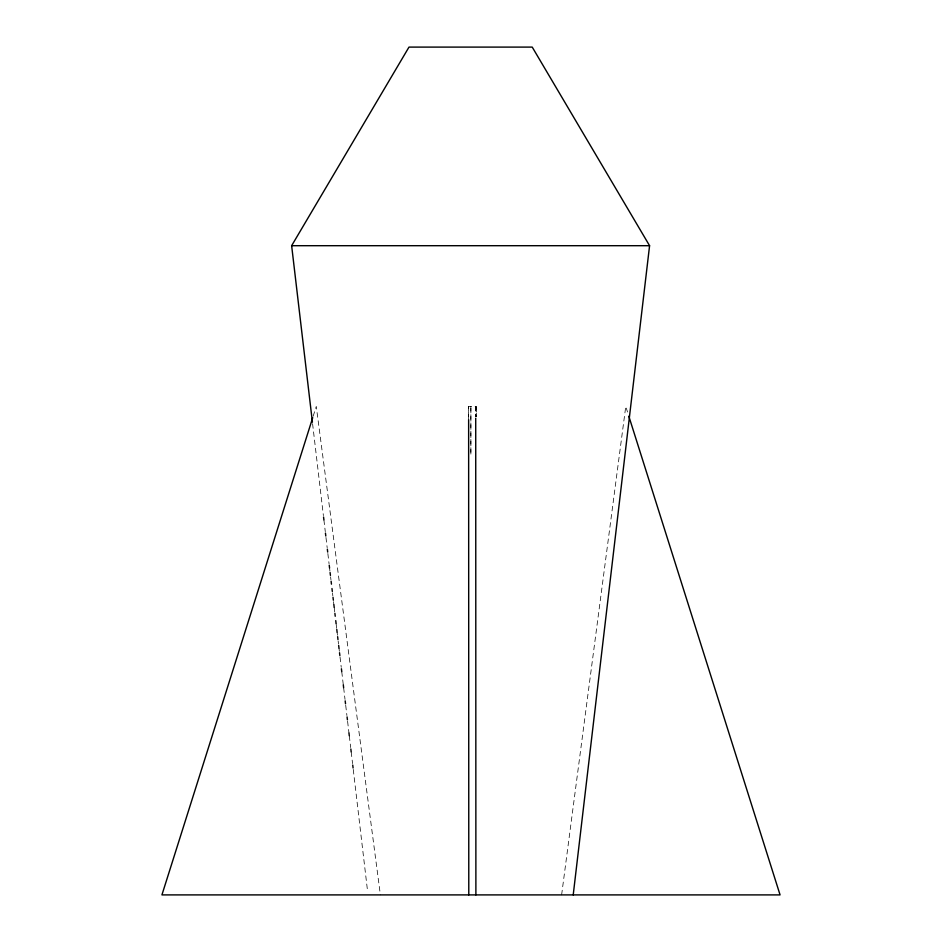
<?xml version="1.0" encoding="UTF-8"?>
<svg xmlns="http://www.w3.org/2000/svg" width="942" height="942" viewBox="0 0 942 942"><rect width="100%" height="100%" fill="white"/><g stroke="black" fill="none" stroke-linecap="round" stroke-linejoin="round"><path stroke-width="0.71" stroke-dasharray="4.71 3.53" d="M468.633 406.438L468.621 419.673L468.633 406.438L476.558 406.438L476.558 416.741L476.558 406.438M561.62 894.9L625.759 406.438L627.525 412.031M313.144 416.234L316.276 406.438L380.38 894.9M312.579 423.676L323.389 515.592M323.907 519.96L325.284 531.641M325.967 537.47L327.168 547.679M327.851 553.519L329.052 563.728M329.57 568.108L329.912 571.029M330.595 576.857L330.948 579.777M332.491 592.907L332.832 595.827M333.515 601.667L333.857 604.576M334.21 607.496L334.716 611.876M336.094 623.545L336.777 629.386M337.118 632.294L337.46 635.214M338.154 641.055L338.496 643.975M339.014 648.343L339.356 651.263M340.038 657.104L341.24 667.313M341.758 671.693L343.3 684.822M343.642 687.742L345.019 699.411M345.702 705.24L346.903 715.461M347.586 721.289L348.964 732.958M349.305 735.879L350.683 747.548M351.189 751.928L352.567 763.597M353.25 769.437L367.663 891.98M470.882 406.438L470.87 454.986L470.882 406.438M475.722 406.438L475.722 416.741L475.722 406.438"/><path stroke-width="1.41" d="M573.219 894.9L649.58 245.697L532.23 47.1L408.993 47.1L291.643 245.697L312.414 422.216M312.732 417.636L161.93 894.9L780.07 894.9L628.832 416.234M291.643 245.697L649.58 245.697M323.565 517.052L323.907 519.96M325.449 533.09L325.791 536.01M327.345 549.139L327.686 552.059M329.229 565.188L329.57 568.108M330.089 572.489L330.43 575.397M331.113 581.238L331.454 584.158M331.973 588.538L332.314 591.446M333.009 597.287L333.35 600.207M333.857 604.576L334.21 607.496M334.893 613.336L335.234 616.256M335.752 620.625L336.094 623.545M336.777 629.386L337.118 632.294M337.636 636.674L337.978 639.594M338.661 645.435L339.014 648.343M339.52 652.724L339.862 655.644M341.416 668.773L341.758 671.693M343.3 684.822L343.642 687.742M345.184 700.872L345.526 703.78M347.08 716.909L347.421 719.829M348.964 732.958L349.305 735.879M350.848 749.008L351.189 751.928M352.732 765.057L353.085 767.977M475.722 418.201L475.887 894.9M468.633 419.673L468.786 894.9"/></g></svg>
